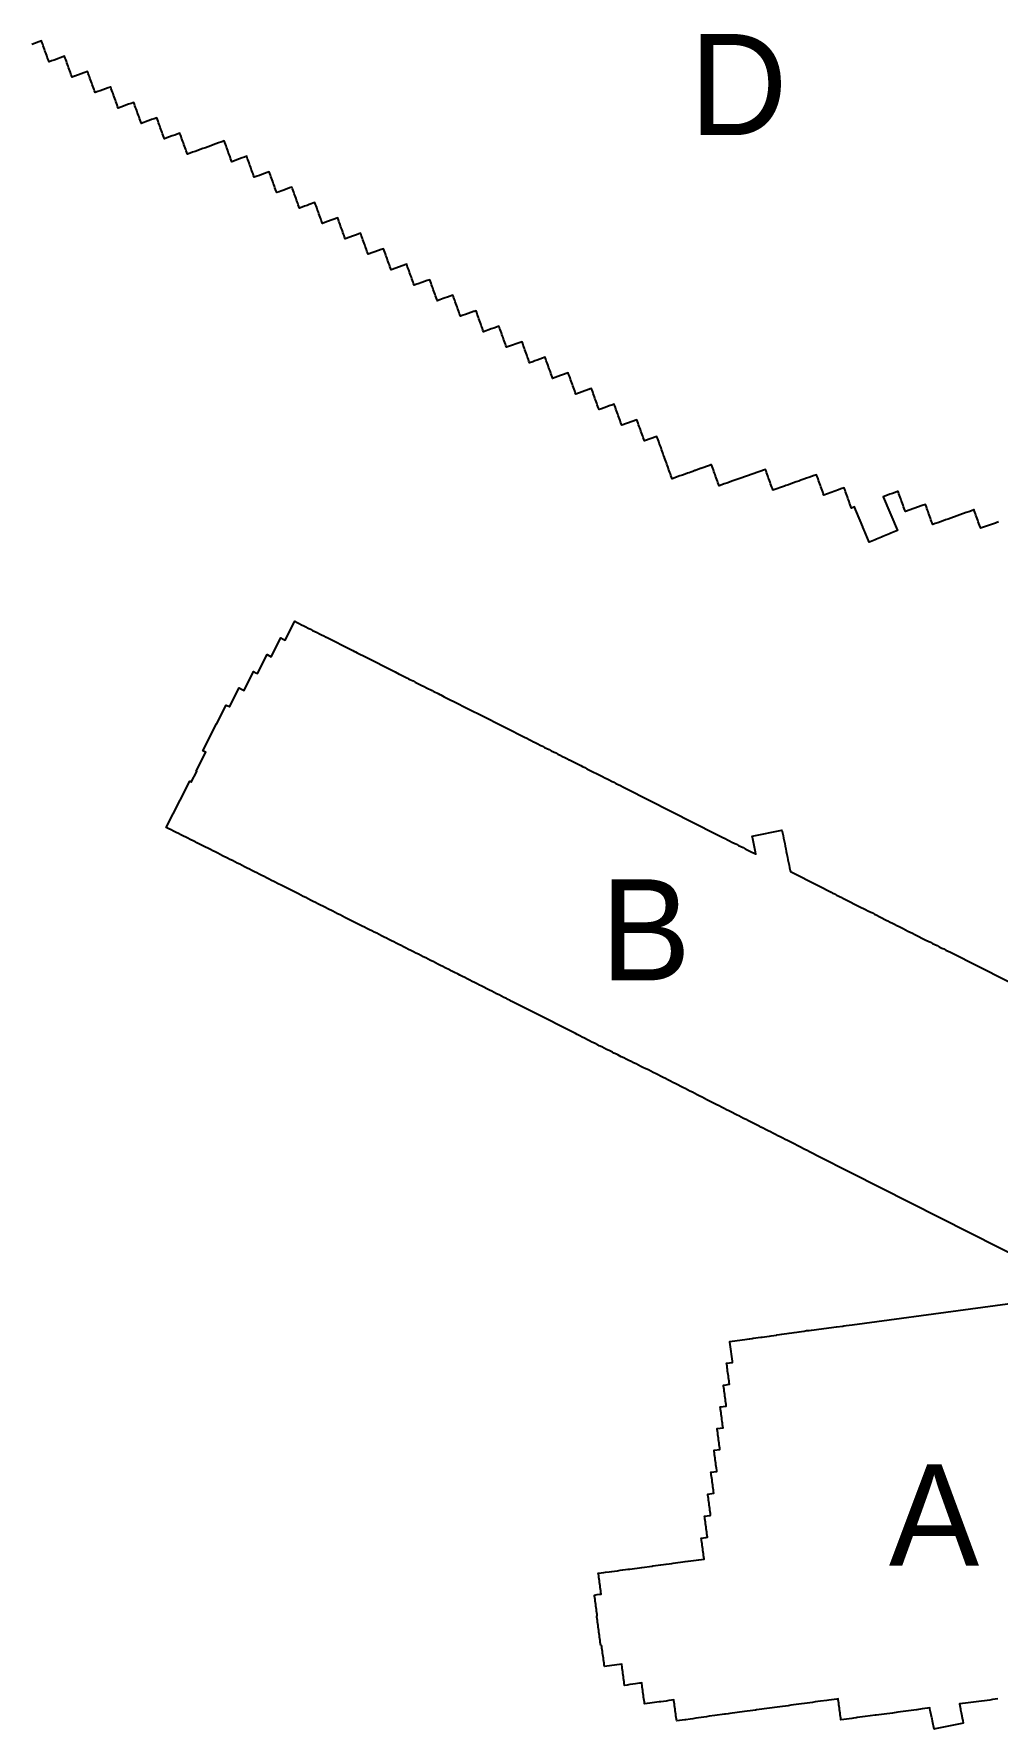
# Model space of a CAD drawing. Extents: x 325010 to 598009, y 7224244 to 7546188.
# Drawn here: x 507128 to 545191, y 7224244 to 7291229 of the extents above; entities that cross this region are included whole.
import ezdxf

# ---------------------------------------------------------------- set-up
doc = ezdxf.new("R2010")
doc.units = 0
for name, color, linetype in [('A', 7, 'Continuous'), ('B', 7, 'Continuous'), ('D', 7, 'Continuous')]:
    doc.layers.add(name, color=color, linetype=linetype)

msp = doc.modelspace()

# ---------------------------------------------------------------- linework, layer by layer
at = {"layer": 'A'}
msp.add_lwpolyline([(545223, 7225434), (545116, 7225420), (545009, 7225407), (544902, 7225393), (544795, 7225378), (544688, 7225364), (544581, 7225350), (544474, 7225336), (544367, 7225323), (544260, 7225309), (544153, 7225296), (544046, 7225281), (543940, 7225267), (543702, 7225236), (543742, 7225042), (543749, 7225007), (543770, 7224903), (543828, 7224618), (543836, 7224583), (543857, 7224477), (543792, 7224464), (543726, 7224451), (543660, 7224437), (543595, 7224424), (543529, 7224411), (543463, 7224397), (543397, 7224384), (543332, 7224371), (543266, 7224357), (543201, 7224344), (543136, 7224331), (543071, 7224318), (543006, 7224305), (542941, 7224291), (542876, 7224278), (542811, 7224265), (542747, 7224252), (542707, 7224244), (542641, 7224562), (542619, 7224667), (542615, 7224685), (542562, 7224931), (542550, 7224984), (542536, 7225055), (542531, 7225078), (542445, 7225067), (542443, 7225066), (542441, 7225066), (542233, 7225039), (542229, 7225038), (542226, 7225038), (542019, 7225010), (542015, 7225010), (542012, 7225010), (541587, 7224954), (541481, 7224937), (541374, 7224922), (541267, 7224907), (541267, 7224907), (541055, 7224877), (541054, 7224877), (540947, 7224862), (540840, 7224847), (540733, 7224832), (540626, 7224820), (540519, 7224807), (540412, 7224794), (540368, 7224789), (539984, 7224742), (539770, 7224713), (539663, 7224698), (539619, 7224692), (539521, 7224679), (539449, 7224668), (539343, 7224653), (539236, 7224639), (539129, 7224624), (539022, 7224609), (539013, 7224674), (539004, 7224740), (538995, 7224806), (538987, 7224872), (538978, 7224937), (538969, 7225003), (538960, 7225069), (538951, 7225135), (538942, 7225201), (538933, 7225267), (538924, 7225333), (538916, 7225399), (538911, 7225435), (538864, 7225429), (538757, 7225415), (538649, 7225401), (538542, 7225388), (538469, 7225379), (538219, 7225347), (538112, 7225331), (538005, 7225316), (537897, 7225301), (537790, 7225285), (537683, 7225270), (537576, 7225255), (537468, 7225240), (537361, 7225225), (537253, 7225211), (537146, 7225197), (537038, 7225183), (536931, 7225169), (536823, 7225156), (536716, 7225142), (536608, 7225129), (535681, 7225003), (535642, 7224997), (535535, 7224983), (535427, 7224968), (535320, 7224954), (535212, 7224939), (534634, 7224862), (534568, 7224853), (534461, 7224839), (534422, 7224834), (534031, 7224781), (533818, 7224750), (533817, 7224750), (533709, 7224734), (533602, 7224718), (533495, 7224702), (533388, 7224686), (533281, 7224670), (533173, 7224655), (533066, 7224639), (532888, 7224615), (532851, 7224610), (532744, 7224595), (532637, 7224580), (532529, 7224566), (532520, 7224632), (532511, 7224699), (532502, 7224766), (532493, 7224833), (532484, 7224900), (532475, 7224966), (532466, 7225033), (532457, 7225100), (532448, 7225167), (532439, 7225234), (532430, 7225301), (532421, 7225367), (532417, 7225394), (532331, 7225382), (532224, 7225368), (532117, 7225353), (532010, 7225339), (531903, 7225324), (531840, 7225316), (531474, 7225267), (531367, 7225252), (531260, 7225237), (531251, 7225304), (531242, 7225371), (531233, 7225438), (531224, 7225505), (531215, 7225572), (531206, 7225639), (531197, 7225706), (531188, 7225773), (531179, 7225840), (531170, 7225907), (531161, 7225973), (531152, 7226041), (531148, 7226067), (531113, 7226062), (531058, 7226054), (530898, 7226031), (530791, 7226015), (530684, 7226000), (530576, 7225986), (530469, 7225973), (530460, 7226040), (530451, 7226107), (530442, 7226175), (530433, 7226242), (530423, 7226309), (530414, 7226376), (530405, 7226443), (530396, 7226510), (530387, 7226577), (530378, 7226644), (530369, 7226710), (530360, 7226777), (530357, 7226805), (529676, 7226715), (529667, 7226782), (529658, 7226848), (529649, 7226915), (529640, 7226982), (529631, 7227049), (529622, 7227115), (529613, 7227181), (529604, 7227248), (529595, 7227314), (529586, 7227381), (529577, 7227447), (529568, 7227513), (529564, 7227545), (529530, 7227541), (529521, 7227607), (529512, 7227674), (529503, 7227740), (529494, 7227807), (529485, 7227873), (529476, 7227940), (529467, 7228006), (529458, 7228073), (529449, 7228139), (529440, 7228206), (529431, 7228272), (529422, 7228339), (529413, 7228406), (529404, 7228472), (529395, 7228539), (529386, 7228605), (529377, 7228672), (529371, 7228713), (529391, 7228716), (529383, 7228773), (529374, 7228839), (529365, 7228905), (529356, 7228972), (529348, 7229038), (529339, 7229104), (529330, 7229170), (529321, 7229237), (529312, 7229303), (529303, 7229369), (529294, 7229435), (529285, 7229501), (529279, 7229542), (529386, 7229556), (529494, 7229570), (529546, 7229577), (529537, 7229640), (529528, 7229706), (529519, 7229771), (529510, 7229837), (529501, 7229903), (529493, 7229969), (529484, 7230035), (529475, 7230102), (529466, 7230168), (529457, 7230234), (529448, 7230300), (529439, 7230366), (529433, 7230407), (529541, 7230421), (529648, 7230435), (529720, 7230443), (529863, 7230460), (529971, 7230475), (530078, 7230489), (530185, 7230504), (530293, 7230518), (530400, 7230533), (530507, 7230547), (530615, 7230562), (530681, 7230570), (531152, 7230634), (531555, 7230686), (531581, 7230690), (531689, 7230704), (531796, 7230718), (531903, 7230733), (532011, 7230747), (532118, 7230762), (532226, 7230776), (532333, 7230791), (532395, 7230799), (532870, 7230863), (532977, 7230877), (533085, 7230890), (533192, 7230904), (533299, 7230919), (533407, 7230935), (533514, 7230950), (533613, 7230964), (533612, 7230974), (533603, 7231039), (533594, 7231104), (533585, 7231169), (533577, 7231234), (533568, 7231299), (533559, 7231364), (533550, 7231429), (533542, 7231494), (533533, 7231559), (533524, 7231624), (533515, 7231689), (533506, 7231755), (533501, 7231795), (533680, 7231821), (533715, 7231826), (533742, 7231830), (533741, 7231834), (533732, 7231900), (533724, 7231965), (533715, 7232031), (533706, 7232096), (533697, 7232162), (533688, 7232227), (533680, 7232292), (533671, 7232358), (533662, 7232423), (533653, 7232489), (533644, 7232554), (533636, 7232619), (533630, 7232660), (533737, 7232675), (533844, 7232690), (533871, 7232694), (533862, 7232760), (533853, 7232826), (533844, 7232893), (533835, 7232959), (533826, 7233025), (533818, 7233091), (533809, 7233158), (533800, 7233224), (533791, 7233290), (533782, 7233356), (533773, 7233423), (533764, 7233489), (533758, 7233530), (533996, 7233563), (533988, 7233621), (533979, 7233687), (533970, 7233754), (533961, 7233821), (533952, 7233888), (533943, 7233954), (533934, 7234021), (533925, 7234088), (533916, 7234155), (533907, 7234221), (533898, 7234288), (533889, 7234355), (533883, 7234396), (534113, 7234428), (534117, 7234428), (534110, 7234481), (534101, 7234548), (534092, 7234615), (534083, 7234682), (534074, 7234749), (534065, 7234816), (534056, 7234883), (534047, 7234950), (534038, 7235017), (534029, 7235085), (534020, 7235152), (534011, 7235219), (534005, 7235260), (534239, 7235292), (534232, 7235343), (534223, 7235410), (534214, 7235477), (534205, 7235544), (534196, 7235611), (534187, 7235677), (534178, 7235744), (534169, 7235811), (534160, 7235878), (534151, 7235945), (534142, 7236012), (534133, 7236078), (534127, 7236120), (534362, 7236151), (534355, 7236205), (534346, 7236272), (534337, 7236339), (534328, 7236405), (534319, 7236472), (534310, 7236538), (534301, 7236605), (534292, 7236671), (534283, 7236738), (534274, 7236804), (534265, 7236871), (534256, 7236937), (534251, 7236979), (534488, 7237011), (534481, 7237067), (534472, 7237134), (534463, 7237200), (534454, 7237267), (534445, 7237334), (534436, 7237400), (534427, 7237466), (534418, 7237533), (534409, 7237599), (534400, 7237665), (534391, 7237732), (534382, 7237798), (534377, 7237839), (534484, 7237854), (534590, 7237868), (534615, 7237872), (534607, 7237930), (534598, 7237996), (534589, 7238063), (534580, 7238129), (534571, 7238195), (534562, 7238262), (534553, 7238328), (534544, 7238394), (534535, 7238459), (534526, 7238525), (534518, 7238591), (534509, 7238657), (534503, 7238698), (534610, 7238712), (534717, 7238726), (534741, 7238730), (534735, 7238777), (534722, 7238872), (534709, 7238968), (534696, 7239063), (534684, 7239158), (534671, 7239253), (534658, 7239348), (534645, 7239442), (534632, 7239537), (534629, 7239559), (535119, 7239625), (535217, 7239639), (535315, 7239653), (535411, 7239666), (535416, 7239666), (535511, 7239680), (535558, 7239686), (535854, 7239727), (535902, 7239734), (536000, 7239748), (536098, 7239762), (536195, 7239776), (536259, 7239785), (536471, 7239815), (536489, 7239818), (536587, 7239832), (536684, 7239846), (536782, 7239860), (536880, 7239874), (536978, 7239889), (537076, 7239903), (537173, 7239918), (537271, 7239932), (537369, 7239948), (537467, 7239961), (537564, 7239974), (537662, 7239988), (537761, 7239997), (537859, 7240010), (537957, 7240022), (538055, 7240034), (538153, 7240046), (538251, 7240058), (538349, 7240070), (538839, 7240136), (539100, 7240170), (539133, 7240174), (539231, 7240187), (539470, 7240219), (548814, 7241478)], dxfattribs=at)
at = {"layer": 'B'}
msp.add_lwpolyline([(548795, 7241478), (539407, 7246228), (538110, 7246887), (537878, 7247005), (537782, 7247054), (537686, 7247104), (537589, 7247153), (537493, 7247202), (537473, 7247212), (537010, 7247447), (536913, 7247496), (536817, 7247545), (536721, 7247595), (536624, 7247644), (536528, 7247692), (536431, 7247741), (536334, 7247790), (536238, 7247839), (536141, 7247888), (536045, 7247937), (535948, 7247986), (535851, 7248035), (535814, 7248054), (535389, 7248269), (535369, 7248279), (535272, 7248328), (535175, 7248377), (535079, 7248426), (534982, 7248475), (534921, 7248506), (534643, 7248647), (534596, 7248670), (534499, 7248719), (534403, 7248768), (534306, 7248817), (534209, 7248866), (534113, 7248915), (534041, 7248951), (533823, 7249062), (533727, 7249111), (533631, 7249160), (533534, 7249210), (533438, 7249259), (533342, 7249308), (533245, 7249358), (533148, 7249406), (533052, 7249455), (532955, 7249504), (532859, 7249553), (532803, 7249582), (532473, 7249749), (532376, 7249798), (532280, 7249848), (532184, 7249897), (532087, 7249946), (531991, 7249996), (531895, 7250045), (531798, 7250095), (531714, 7250139), (531606, 7250194), (531508, 7250241), (531411, 7250289), (531314, 7250336), (531310, 7250338), (531198, 7250393), (531119, 7250431), (531022, 7250478), (530925, 7250526), (530827, 7250574), (530730, 7250621), (530633, 7250670), (530537, 7250718), (530439, 7250766), (530342, 7250814), (530264, 7250853), (530200, 7250885), (530148, 7250910), (530051, 7250957), (529992, 7250987), (529857, 7251053), (529760, 7251102), (529663, 7251150), (529566, 7251199), (529470, 7251247), (529421, 7251272), (529276, 7251344), (529179, 7251393), (529082, 7251441), (529000, 7251484), (528890, 7251540), (528794, 7251590), (528697, 7251639), (528601, 7251689), (528527, 7251729), (528218, 7251890), (527154, 7252425), (526037, 7252988), (525994, 7253010), (525955, 7253030), (525832, 7253092), (525801, 7253108), (525704, 7253157), (525607, 7253205), (525511, 7253254), (525414, 7253302), (525317, 7253351), (525221, 7253400), (525138, 7253443), (524797, 7253615), (524738, 7253644), (524641, 7253693), (524544, 7253742), (524448, 7253791), (524351, 7253839), (524254, 7253888), (524158, 7253937), (524061, 7253986), (523964, 7254034), (523891, 7254071), (523837, 7254098), (523771, 7254131), (523721, 7254156), (523611, 7254211), (523577, 7254228), (523552, 7254241), (523384, 7254325), (523287, 7254374), (523190, 7254423), (523094, 7254472), (522997, 7254521), (522901, 7254569), (522804, 7254618), (522707, 7254667), (522611, 7254716), (522514, 7254765), (522418, 7254813), (522321, 7254862), (522224, 7254911), (522127, 7254959), (522030, 7255008), (521934, 7255056), (521837, 7255105), (521740, 7255153), (521643, 7255202), (521547, 7255251), (521450, 7255299), (521353, 7255348), (521256, 7255396), (521160, 7255445), (521063, 7255493), (520966, 7255542), (520870, 7255591), (520773, 7255640), (520677, 7255689), (520580, 7255737), (520483, 7255785), (520386, 7255833), (520289, 7255882), (520192, 7255930), (520095, 7255978), (519418, 7256318), (519321, 7256367), (519225, 7256416), (519128, 7256465), (519031, 7256514), (518935, 7256562), (518741, 7256660), (518645, 7256708), (518548, 7256757), (518451, 7256806), (518355, 7256855), (518258, 7256903), (518162, 7256952), (518065, 7257001), (517968, 7257050), (517872, 7257099), (517775, 7257148), (517678, 7257196), (517582, 7257245), (517506, 7257284), (516867, 7257607), (516809, 7257636), (516755, 7257663), (516666, 7257708), (516616, 7257733), (516519, 7257782), (516422, 7257830), (516325, 7257879), (516229, 7257928), (516132, 7257977), (516036, 7258026), (515939, 7258075), (515843, 7258124), (515746, 7258173), (515649, 7258222), (515553, 7258270), (515456, 7258319), (515359, 7258367), (515263, 7258416), (515166, 7258465), (515069, 7258514), (514973, 7258563), (514876, 7258611), (514779, 7258660), (514585, 7258756), (514489, 7258805), (514392, 7258854), (514296, 7258903), (514199, 7258952), (514102, 7259000), (514006, 7259049), (513909, 7259098), (513561, 7259271), (513521, 7259290), (513424, 7259339), (513327, 7259387), (513182, 7259460), (513134, 7259484), (513037, 7259533), (512939, 7259578), (512842, 7259627), (512746, 7259676), (512649, 7259725), (512552, 7259773), (512456, 7259822), (512359, 7259871), (512905, 7260951), (512907, 7260950), (513284, 7261696), (513348, 7261664), (513562, 7262086), (513546, 7262094), (513923, 7262841), (513905, 7262851), (513808, 7262900), (514344, 7263961), (514346, 7263960), (514725, 7264710), (514822, 7264661), (514862, 7264641), (515239, 7265386), (515335, 7265337), (515431, 7265289), (515807, 7266033), (515903, 7265983), (515962, 7265954), (516340, 7266702), (516505, 7266619), (516882, 7267365), (516979, 7267316), (517064, 7267273), (517430, 7267999), (517440, 7268018), (517528, 7267974), (517616, 7267929), (517705, 7267885), (517792, 7267840), (517880, 7267795), (517968, 7267750), (518056, 7267704), (518144, 7267659), (518232, 7267615), (518320, 7267571), (518408, 7267527), (518497, 7267482), (518585, 7267438), (518673, 7267394), (518686, 7267387), (519676, 7266891), (519732, 7266863), (519795, 7266831), (519842, 7266808), (519908, 7266775), (519984, 7266737), (520173, 7266642), (521407, 7266018), (521569, 7265935), (521582, 7265929), (521598, 7265921), (521732, 7265853), (521758, 7265839), (521790, 7265823), (521893, 7265770), (521934, 7265749), (521984, 7265724), (522054, 7265688), (522110, 7265660), (522198, 7265615), (522253, 7265587), (522374, 7265525), (522462, 7265481), (522551, 7265437), (522639, 7265393), (522727, 7265349), (522788, 7265318), (522864, 7265280), (522904, 7265260), (522926, 7265249), (523105, 7265159), (523169, 7265128), (523205, 7265109), (523345, 7265039), (523962, 7264728), (524050, 7264684), (525113, 7264148), (525196, 7264106), (525284, 7264062), (525368, 7264018), (525813, 7263794), (526485, 7263454), (526518, 7263438), (526606, 7263394), (526694, 7263349), (526782, 7263305), (526870, 7263260), (526908, 7263241), (526962, 7263214), (527047, 7263172), (527135, 7263127), (527223, 7263083), (527311, 7263038), (527399, 7262994), (527487, 7262949), (527575, 7262905), (527663, 7262860), (527751, 7262815), (527839, 7262771), (527928, 7262726), (528016, 7262682), (528104, 7262637), (528192, 7262593), (528280, 7262548), (528289, 7262544), (528744, 7262314), (528809, 7262282), (528897, 7262237), (528985, 7262193), (529036, 7262167), (529572, 7261896), (529602, 7261881), (529690, 7261837), (529778, 7261792), (529866, 7261748), (529954, 7261703), (530042, 7261658), (530130, 7261614), (530219, 7261569), (530307, 7261525), (530395, 7261480), (530483, 7261436), (530535, 7261410), (534095, 7259610), (534302, 7259505), (534359, 7259476), (534447, 7259432), (534535, 7259387), (534623, 7259342), (534711, 7259297), (534888, 7259208), (534975, 7259164), (535064, 7259120), (535152, 7259075), (535239, 7259030), (535416, 7258941), (535504, 7258897), (535592, 7258852), (535649, 7258824), (535657, 7258820), (535643, 7258888), (535642, 7258892), (535535, 7259418), (535513, 7259524), (536690, 7259763), (536711, 7259657), (536733, 7259551), (536754, 7259445), (536776, 7259339), (536797, 7259234), (536819, 7259128), (536840, 7259022), (536862, 7258916), (536883, 7258810), (536905, 7258704), (536926, 7258598), (536948, 7258492), (536969, 7258386), (536991, 7258280), (537012, 7258174), (537021, 7258132), (538148, 7257562), (538633, 7257314), (538675, 7257293), (538763, 7257248), (538851, 7257203), (538907, 7257174), (538995, 7257129), (539027, 7257113), (539115, 7257068), (539821, 7256714), (539909, 7256670), (539997, 7256625), (540085, 7256581), (540173, 7256536), (540261, 7256492), (540349, 7256447), (540437, 7256402), (540525, 7256358), (540555, 7256343), (540835, 7256201), (540878, 7256180), (540966, 7256135), (541054, 7256091), (541142, 7256046), (541230, 7256002), (541318, 7255957), (541406, 7255913), (541483, 7255873), (541670, 7255779), (541759, 7255735), (541847, 7255691), (541936, 7255647), (542376, 7255424), (542465, 7255380), (542553, 7255336), (542641, 7255292), (542729, 7255247), (542817, 7255203), (542905, 7255158), (542960, 7255130), (543008, 7255107), (543082, 7255070), (543170, 7255025), (543258, 7254981), (543348, 7254939), (547753, 7252713)], dxfattribs=at)
at = {"layer": 'D'}
msp.add_lwpolyline([(545250, 7271946), (545148, 7271910), (545128, 7271902), (544541, 7271693), (544518, 7271757), (544495, 7271821), (544472, 7271885), (544449, 7271949), (544426, 7272013), (544403, 7272077), (544380, 7272142), (544357, 7272206), (544334, 7272270), (544311, 7272334), (544288, 7272398), (544279, 7272424), (544276, 7272423), (544174, 7272387), (544072, 7272350), (543971, 7272314), (543967, 7272313), (543365, 7272097), (543360, 7272095), (543258, 7272059), (543156, 7272022), (543054, 7271986), (542952, 7271949), (542851, 7271913), (542749, 7271877), (542647, 7271840), (542624, 7271904), (542601, 7271968), (542578, 7272032), (542555, 7272096), (542533, 7272160), (542510, 7272224), (542487, 7272288), (542464, 7272352), (542441, 7272416), (542418, 7272480), (542395, 7272544), (542372, 7272609), (542362, 7272635), (542276, 7272604), (542233, 7272589), (541565, 7272351), (541542, 7272415), (541519, 7272479), (541496, 7272543), (541473, 7272607), (541450, 7272671), (541427, 7272735), (541404, 7272799), (541381, 7272863), (541358, 7272927), (541335, 7272991), (541313, 7273055), (541290, 7273120), (541278, 7273152), (541261, 7273146), (541160, 7273109), (541058, 7273073), (540957, 7273037), (540856, 7273000), (540754, 7272964), (540692, 7272942), (541249, 7271608), (541186, 7271582), (541123, 7271555), (541059, 7271529), (540996, 7271502), (540933, 7271476), (540870, 7271450), (540807, 7271423), (540744, 7271397), (540681, 7271371), (540618, 7271345), (540555, 7271318), (540492, 7271292), (540429, 7271266), (540367, 7271240), (540304, 7271214), (540241, 7271187), (540178, 7271161), (540139, 7271145), (539940, 7271622), (539930, 7271643), (539889, 7271743), (539884, 7271754), (539638, 7272342), (539597, 7272442), (539557, 7272537), (539536, 7272529), (539434, 7272494), (539411, 7272558), (539388, 7272621), (539365, 7272685), (539342, 7272749), (539320, 7272813), (539297, 7272876), (539274, 7272940), (539251, 7273004), (539228, 7273068), (539205, 7273131), (539183, 7273195), (539160, 7273259), (539147, 7273295), (539058, 7273263), (538956, 7273227), (538926, 7273216), (538344, 7273008), (538321, 7273072), (538299, 7273136), (538276, 7273199), (538253, 7273263), (538230, 7273327), (538207, 7273390), (538185, 7273454), (538162, 7273518), (538139, 7273581), (538116, 7273645), (538093, 7273709), (538070, 7273773), (538056, 7273812), (537962, 7273778), (537860, 7273742), (537758, 7273705), (537657, 7273669), (537555, 7273633), (537472, 7273604), (537438, 7273591), (537351, 7273560), (537249, 7273524), (537148, 7273487), (537046, 7273451), (536944, 7273414), (536842, 7273378), (536787, 7273358), (536333, 7273196), (536311, 7273260), (536288, 7273324), (536265, 7273387), (536242, 7273451), (536219, 7273514), (536197, 7273578), (536174, 7273642), (536151, 7273706), (536128, 7273769), (536105, 7273833), (536082, 7273897), (536060, 7273960), (536037, 7274023), (535020, 7273660), (534788, 7273578), (534715, 7273552), (534613, 7273516), (534511, 7273480), (534409, 7273444), (534307, 7273408), (534205, 7273372), (534182, 7273436), (534160, 7273499), (534137, 7273561), (534115, 7273625), (534092, 7273688), (534069, 7273751), (534047, 7273815), (534024, 7273878), (534001, 7273942), (533978, 7274006), (533955, 7274069), (533933, 7274133), (533910, 7274197), (533907, 7274206), (533876, 7274195), (533827, 7274178), (533710, 7274136), (533673, 7274123), (533642, 7274112), (533482, 7274055), (533469, 7274050), (533367, 7274014), (533276, 7273982), (533252, 7273973), (533163, 7273942), (533093, 7273917), (533020, 7273891), (532959, 7273869), (532858, 7273833), (532755, 7273797), (532654, 7273760), (532552, 7273724), (532450, 7273687), (532348, 7273651), (532326, 7273714), (532303, 7273778), (532280, 7273841), (532257, 7273904), (532235, 7273968), (532212, 7274031), (532189, 7274094), (532167, 7274158), (532144, 7274221), (532121, 7274285), (532098, 7274349), (532075, 7274412), (532052, 7274476), (532048, 7274488), (532047, 7274487), (532024, 7274551), (532001, 7274615), (531979, 7274678), (531956, 7274742), (531933, 7274805), (531910, 7274869), (531887, 7274933), (531865, 7274996), (531842, 7275060), (531819, 7275124), (531796, 7275187), (531773, 7275251), (531751, 7275314), (531747, 7275325), (531254, 7275149), (531231, 7275212), (531209, 7275276), (531186, 7275340), (531163, 7275403), (531140, 7275467), (531117, 7275531), (531095, 7275594), (531072, 7275658), (531049, 7275722), (531026, 7275785), (531003, 7275849), (530980, 7275913), (530958, 7275976), (530768, 7275908), (530359, 7275763), (530336, 7275826), (530313, 7275890), (530291, 7275954), (530268, 7276017), (530245, 7276081), (530222, 7276145), (530199, 7276209), (530176, 7276272), (530154, 7276336), (530131, 7276400), (530108, 7276464), (530085, 7276528), (530062, 7276591), (530060, 7276596), (529970, 7276565), (529907, 7276542), (529664, 7276456), (529562, 7276419), (529461, 7276383), (529438, 7276446), (529415, 7276510), (529392, 7276573), (529369, 7276637), (529347, 7276701), (529324, 7276764), (529301, 7276828), (529278, 7276891), (529255, 7276955), (529233, 7277019), (529210, 7277082), (529187, 7277146), (529164, 7277209), (529160, 7277220), (529116, 7277204), (529053, 7277182), (529040, 7277177), (528544, 7277000), (528521, 7277063), (528498, 7277127), (528475, 7277191), (528453, 7277254), (528430, 7277318), (528407, 7277381), (528384, 7277445), (528361, 7277509), (528338, 7277572), (528316, 7277636), (528293, 7277699), (528270, 7277763), (528247, 7277827), (528243, 7277838), (527973, 7277742), (527934, 7277728), (527832, 7277691), (527730, 7277655), (527628, 7277619), (527605, 7277682), (527583, 7277746), (527560, 7277809), (527537, 7277873), (527514, 7277936), (527492, 7277999), (527469, 7278063), (527446, 7278126), (527423, 7278190), (527400, 7278253), (527378, 7278317), (527355, 7278380), (527332, 7278443), (527329, 7278452), (527288, 7278437), (527226, 7278415), (527124, 7278378), (527022, 7278342), (526920, 7278305), (526840, 7278277), (526716, 7278233), (526693, 7278296), (526671, 7278360), (526648, 7278423), (526625, 7278486), (526602, 7278550), (526580, 7278613), (526557, 7278677), (526534, 7278740), (526511, 7278803), (526489, 7278867), (526466, 7278930), (526443, 7278993), (526421, 7279056), (526417, 7279067), (525804, 7278848), (525781, 7278912), (525759, 7278975), (525736, 7279038), (525713, 7279101), (525691, 7279164), (525668, 7279228), (525645, 7279291), (525623, 7279354), (525600, 7279417), (525577, 7279480), (525555, 7279544), (525532, 7279607), (525509, 7279670), (525507, 7279678), (525407, 7279642), (525305, 7279605), (525203, 7279569), (525167, 7279556), (524898, 7279459), (524875, 7279522), (524853, 7279586), (524830, 7279649), (524807, 7279712), (524785, 7279775), (524762, 7279838), (524739, 7279901), (524717, 7279964), (524694, 7280027), (524671, 7280090), (524649, 7280154), (524626, 7280217), (524603, 7280280), (524599, 7280292), (524521, 7280264), (524494, 7280254), (524392, 7280218), (524290, 7280182), (524189, 7280145), (524087, 7280109), (523984, 7280074), (523962, 7280136), (523939, 7280199), (523917, 7280262), (523894, 7280325), (523872, 7280388), (523849, 7280451), (523826, 7280514), (523804, 7280577), (523781, 7280640), (523758, 7280703), (523736, 7280767), (523713, 7280830), (523691, 7280893), (523686, 7280905), (523682, 7280903), (523580, 7280867), (523477, 7280832), (523375, 7280796), (523306, 7280772), (523171, 7280724), (523069, 7280687), (523047, 7280750), (523024, 7280812), (523002, 7280875), (522979, 7280938), (522957, 7281001), (522934, 7281064), (522912, 7281127), (522889, 7281190), (522866, 7281253), (522844, 7281316), (522821, 7281379), (522798, 7281443), (522776, 7281506), (522772, 7281516), (522769, 7281515), (522667, 7281480), (522565, 7281444), (522463, 7281408), (522310, 7281353), (522259, 7281334), (522157, 7281298), (522135, 7281361), (522112, 7281424), (522089, 7281487), (522067, 7281550), (522044, 7281613), (522021, 7281676), (521999, 7281739), (521976, 7281803), (521953, 7281866), (521931, 7281929), (521908, 7281992), (521885, 7282055), (521863, 7282118), (521859, 7282130), (521244, 7281910), (521222, 7281973), (521199, 7282036), (521176, 7282100), (521153, 7282163), (521131, 7282226), (521108, 7282290), (521085, 7282353), (521063, 7282416), (521040, 7282478), (521018, 7282541), (520995, 7282604), (520972, 7282667), (520950, 7282730), (520946, 7282740), (520845, 7282705), (520743, 7282669), (520335, 7282522), (520313, 7282585), (520290, 7282648), (520268, 7282711), (520245, 7282774), (520222, 7282836), (520200, 7282899), (520177, 7282962), (520155, 7283025), (520132, 7283088), (520110, 7283151), (520087, 7283213), (520065, 7283276), (520042, 7283339), (520038, 7283351), (519938, 7283316), (519837, 7283279), (519763, 7283253), (519429, 7283134), (519407, 7283196), (519384, 7283259), (519362, 7283322), (519339, 7283384), (519317, 7283447), (519294, 7283510), (519272, 7283572), (519249, 7283635), (519226, 7283698), (519204, 7283761), (519181, 7283823), (519159, 7283886), (519136, 7283949), (519133, 7283957), (518735, 7283813), (518732, 7283813), (518630, 7283776), (518528, 7283739), (518506, 7283802), (518483, 7283865), (518461, 7283927), (518438, 7283990), (518416, 7284053), (518393, 7284116), (518371, 7284179), (518348, 7284242), (518325, 7284304), (518303, 7284367), (518280, 7284430), (518258, 7284493), (518235, 7284556), (518232, 7284566), (518002, 7284483), (517928, 7284455), (517826, 7284418), (517724, 7284382), (517622, 7284345), (517600, 7284408), (517577, 7284472), (517554, 7284535), (517532, 7284598), (517509, 7284661), (517486, 7284725), (517464, 7284788), (517441, 7284851), (517418, 7284914), (517396, 7284977), (517373, 7285040), (517350, 7285103), (517328, 7285165), (517324, 7285175), (517233, 7285142), (517131, 7285104), (517029, 7285068), (517008, 7285060), (516882, 7285014), (516826, 7284993), (516724, 7284956), (516701, 7285020), (516678, 7285083), (516655, 7285146), (516633, 7285210), (516610, 7285273), (516587, 7285336), (516564, 7285400), (516541, 7285463), (516519, 7285526), (516496, 7285589), (516473, 7285652), (516451, 7285715), (516428, 7285778), (516427, 7285783), (516343, 7285752), (516242, 7285714), (516140, 7285678), (516038, 7285640), (515956, 7285611), (515835, 7285567), (515812, 7285630), (515789, 7285694), (515766, 7285758), (515743, 7285821), (515720, 7285884), (515698, 7285948), (515675, 7286011), (515652, 7286074), (515630, 7286137), (515607, 7286200), (515585, 7286262), (515562, 7286325), (515539, 7286388), (515537, 7286395), (515456, 7286365), (515354, 7286328), (515252, 7286290), (515151, 7286253), (515049, 7286216), (514947, 7286179), (514924, 7286242), (514901, 7286305), (514879, 7286369), (514856, 7286432), (514833, 7286496), (514810, 7286559), (514788, 7286622), (514765, 7286685), (514742, 7286748), (514720, 7286811), (514697, 7286874), (514674, 7286937), (514652, 7287000), (514650, 7287004), (514621, 7286993), (514519, 7286956), (514417, 7286919), (514316, 7286882), (514214, 7286844), (514126, 7286813), (514010, 7286771), (513908, 7286734), (513806, 7286697), (513704, 7286661), (513603, 7286624), (513501, 7286587), (513399, 7286551), (513297, 7286514), (513195, 7286477), (513172, 7286541), (513149, 7286604), (513127, 7286667), (513104, 7286731), (513081, 7286794), (513058, 7286857), (513035, 7286921), (513013, 7286984), (512990, 7287047), (512967, 7287110), (512944, 7287174), (512922, 7287237), (512899, 7287300), (512897, 7287306), (512894, 7287305), (512792, 7287269), (512691, 7287232), (512589, 7287196), (512487, 7287159), (512385, 7287122), (512283, 7287086), (512261, 7287149), (512238, 7287212), (512215, 7287275), (512192, 7287339), (512170, 7287402), (512147, 7287465), (512124, 7287528), (512101, 7287592), (512079, 7287655), (512056, 7287718), (512033, 7287781), (512010, 7287845), (511988, 7287908), (511985, 7287915), (511984, 7287915), (511882, 7287878), (511780, 7287841), (511678, 7287804), (511648, 7287794), (511373, 7287694), (511350, 7287757), (511327, 7287821), (511304, 7287884), (511282, 7287947), (511259, 7288010), (511236, 7288073), (511213, 7288136), (511191, 7288200), (511168, 7288263), (511145, 7288326), (511123, 7288389), (511100, 7288452), (511077, 7288515), (511075, 7288522), (511038, 7288509), (510969, 7288484), (510867, 7288447), (510766, 7288410), (510664, 7288374), (510562, 7288336), (510461, 7288300), (510438, 7288364), (510415, 7288427), (510392, 7288490), (510369, 7288554), (510347, 7288617), (510324, 7288680), (510301, 7288744), (510278, 7288807), (510256, 7288870), (510233, 7288933), (510210, 7288996), (510187, 7289059), (510165, 7289123), (510162, 7289131), (510161, 7289131), (510059, 7289094), (509957, 7289058), (509855, 7289021), (509753, 7288985), (509651, 7288948), (509549, 7288912), (509526, 7288975), (509504, 7289038), (509481, 7289101), (509458, 7289164), (509436, 7289226), (509413, 7289289), (509390, 7289352), (509368, 7289415), (509345, 7289478), (509323, 7289541), (509300, 7289604), (509277, 7289667), (509255, 7289730), (509251, 7289738), (508751, 7289558), (508739, 7289553), (508637, 7289517), (508614, 7289580), (508592, 7289643), (508569, 7289706), (508546, 7289769), (508524, 7289833), (508501, 7289896), (508478, 7289959), (508455, 7290022), (508433, 7290085), (508410, 7290148), (508387, 7290212), (508364, 7290275), (508341, 7290338), (508339, 7290344), (507931, 7290197), (507929, 7290196), (507827, 7290160), (507726, 7290123), (507703, 7290186), (507680, 7290249), (507657, 7290313), (507634, 7290376), (507612, 7290439), (507589, 7290503), (507566, 7290566), (507543, 7290629), (507520, 7290692), (507498, 7290756), (507475, 7290819), (507452, 7290882), (507429, 7290946), (507427, 7290951), (507046, 7290813)], dxfattribs=at)

# ---------------------------------------------------------------- texts
for s, p in [('D', (533043, 7287229)), ('B', (529519, 7253828)), ('A', (540916, 7230704))]:
    msp.add_text(s, height=4000).set_placement(p)

doc.saveas('drawing.dxf')
